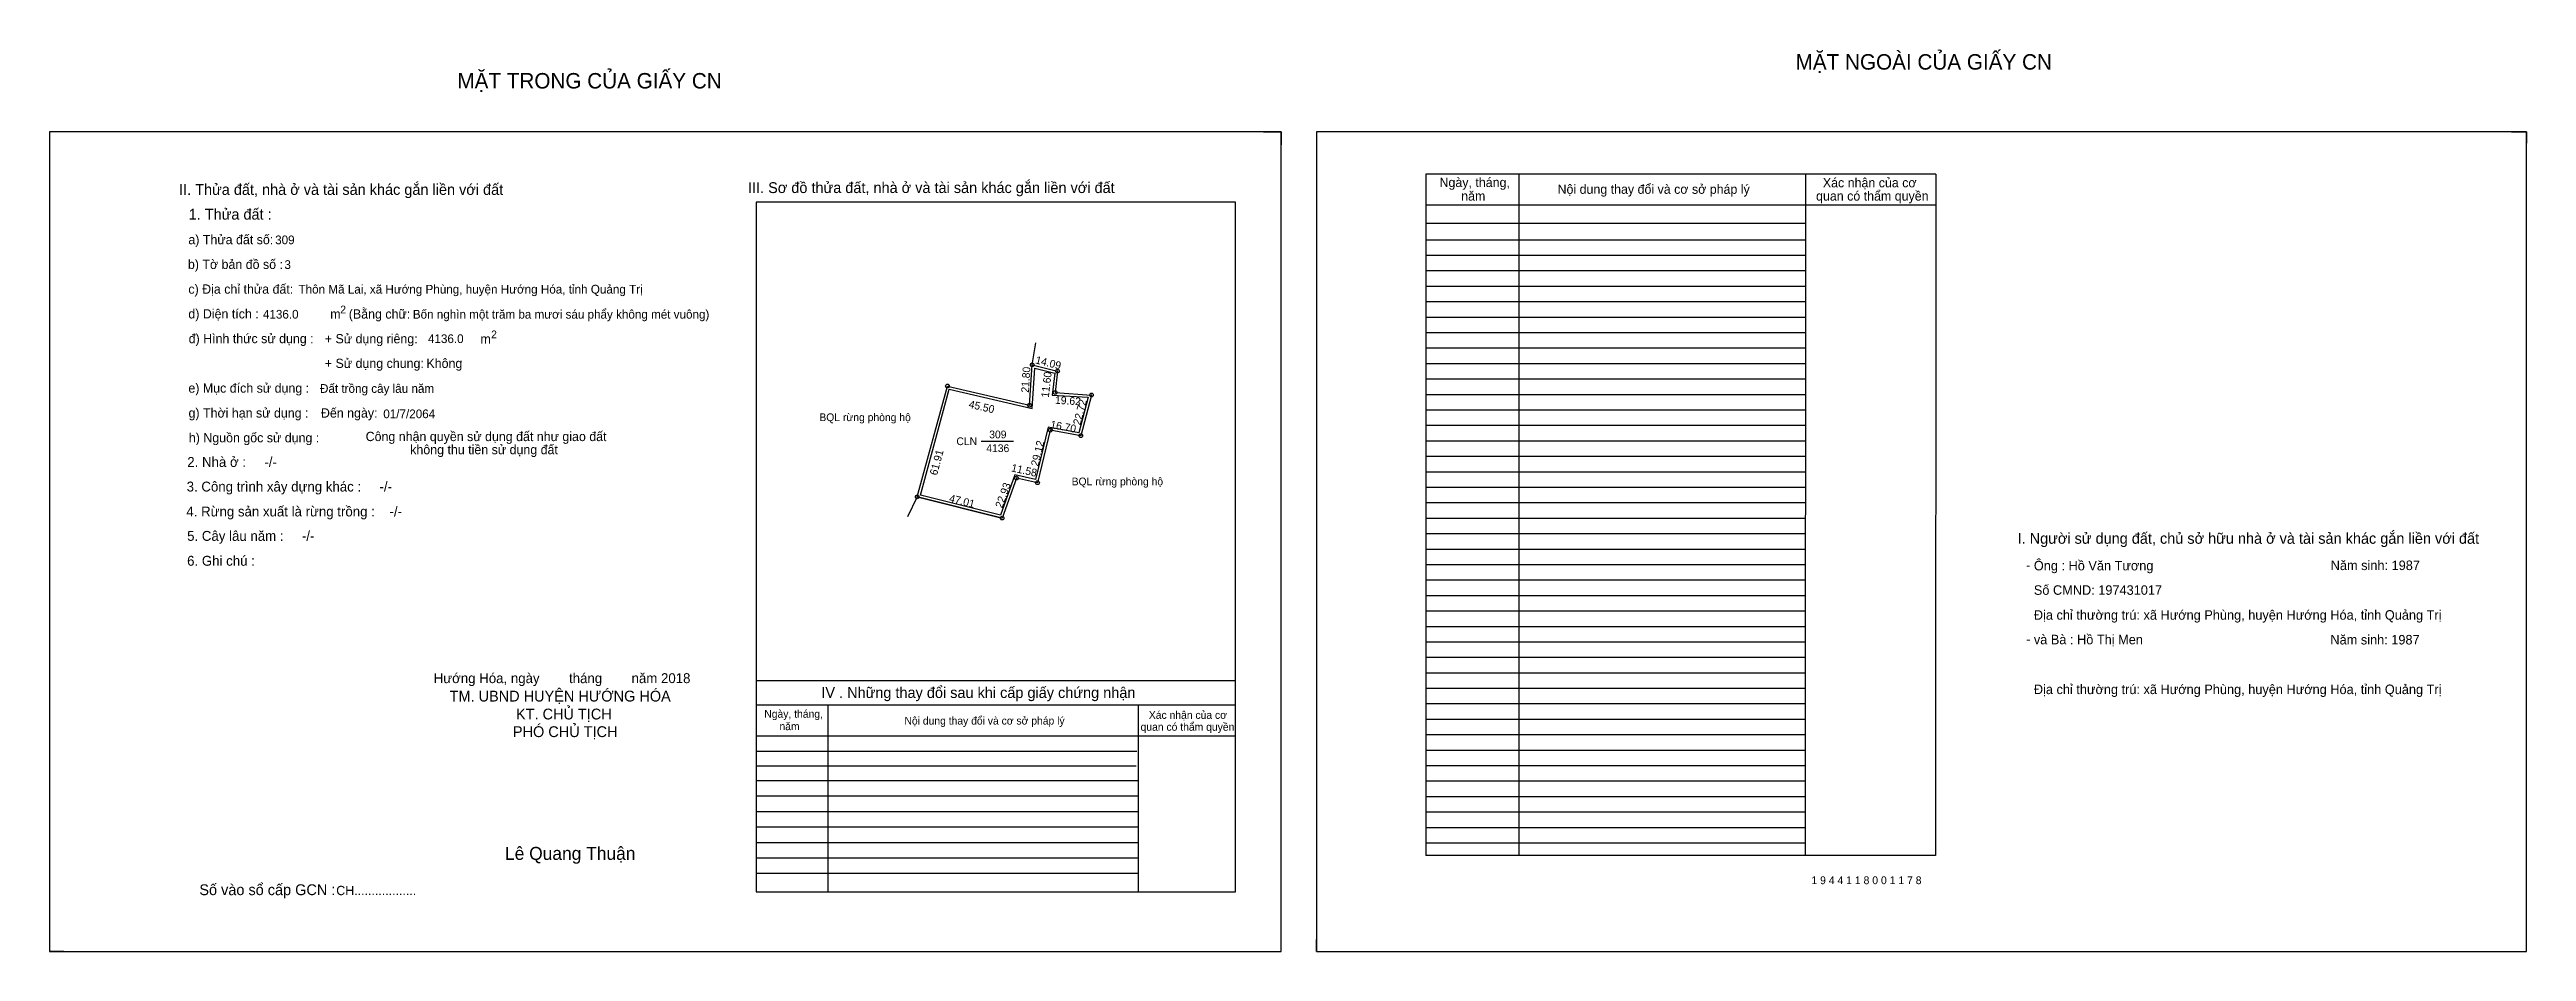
# Model space of a CAD drawing. Extents: x 533754 to 537265, y 1846158 to 1846770.
# Drawn here: x 535664 to 537265, y 1846187 to 1846770 of the extents above.
import ezdxf

# ---------------------------------------------------------------- set-up
doc = ezdxf.new("R2010")
doc.units = 0
for name, color, linetype in [('Default', 7, 'Continuous'), ('Level 10', 7, 'Continuous'), ('Level 11', 7, 'Continuous'), ('Level 13', 7, 'Continuous'), ('Level 27', 7, 'Continuous'), ('Level 49', 7, 'Continuous'), ('Level 55', 7, 'Continuous'), ('Level 6', 7, 'Continuous'), ('Level 60', 7, 'Continuous'), ('Level 7', 7, 'Continuous'), ('Level 8', 7, 'Continuous'), ('Level 9', 7, 'Continuous')]:
    doc.layers.add(name, color=color, linetype=linetype)

msp = doc.modelspace()

# ---------------------------------------------------------------- linework, layer by layer
at = {"layer": 'Level 10'}
for p, q in [((536448.6, 1846716.9), (536460, 1846716.9)), ((536460, 1846716.9), (536460, 1846708.5)), ((537255.4, 1846716.9), (537265, 1846716.9)), ((537265, 1846716.9), (537265, 1846709.5)), ((536224.8, 1846480.8), (536279.6, 1846467.1)), ((535663.8, 1846194.7), (535663.8, 1846186.9)), ((535673, 1846186.9), (535663.8, 1846186.9)), ((536482.8, 1846186.9), (536482.8, 1846194.7)), ((536482.8, 1846186.9), (536489.8, 1846186.9))]:
    msp.add_line(p, q, dxfattribs=at)
for points in [[(535663.8, 1846186.9), (536460, 1846186.9), (536460, 1846716.9), (535663.8, 1846716.9)], [(536482.8, 1846186.9), (537265, 1846186.9), (537265, 1846716.9), (536482.8, 1846716.9)], [(536224.8, 1846480.8), (536244.3, 1846552.5), (536297.4, 1846540.1), (536299.1, 1846566.2), (536315.5, 1846562.1), (536313.9, 1846548.3), (536337.4, 1846546.7), (536330.5, 1846520.4), (536310.8, 1846523.9), (536302.5, 1846490), (536288.9, 1846493), (536279.6, 1846467.1)], [(536226.9, 1846482), (536245.5, 1846550.5), (536299, 1846538), (536300.7, 1846564.1), (536313.7, 1846560.8), (536312.1, 1846546.7), (536335.3, 1846545.2), (536329.3, 1846522.3), (536309.5, 1846525.9), (536301.2, 1846492), (536287.8, 1846495), (536278.5, 1846469.1)]]:
    msp.add_lwpolyline(points, close=True, dxfattribs=at)
at = {"layer": 'Level 11'}
for centre in [(536244.3, 1846552.5), (536299.1, 1846566.2), (536315.5, 1846562.1), (536297.4, 1846540.1), (536313.9, 1846548.3), (536337.4, 1846546.7), (536310.8, 1846523.9), (536330.5, 1846520.4), (536288.9, 1846493), (536302.5, 1846490), (536224.8, 1846480.8), (536224.8, 1846480.8), (536279.6, 1846467.1)]:
    msp.add_circle(centre, 1.2, dxfattribs=at)
at = {"layer": 'Level 27'}
for p, q in [((536299.1, 1846566.2), (536301.5, 1846580.4)), ((536224.8, 1846480.8), (536218.5, 1846467.9))]:
    msp.add_line(p, q, dxfattribs=at)
at = {"layer": 'Level 7'}
for p, q in [((536798.8, 1846646.9), (536553.6, 1846646.9)), ((536798.8, 1846636.9), (536553.6, 1846636.9)), ((536798.8, 1846626.9), (536553.6, 1846626.9)), ((536798.8, 1846616.9), (536553.6, 1846616.9)), ((536798.8, 1846606.9), (536553.6, 1846606.9)), ((536798.8, 1846596.9), (536553.6, 1846596.9)), ((536798.8, 1846586.9), (536553.6, 1846586.9)), ((536798.8, 1846576.9), (536553.6, 1846576.9)), ((536798.8, 1846566.9), (536553.6, 1846566.9)), ((536798.8, 1846556.9), (536553.6, 1846556.9)), ((536798.8, 1846546.9), (536553.6, 1846546.9)), ((536798.8, 1846536.9), (536553.6, 1846536.9)), ((536798.8, 1846526.9), (536553.6, 1846526.9)), ((536798.8, 1846516.9), (536553.6, 1846516.9)), ((536798.8, 1846506.9), (536553.6, 1846506.9)), ((536798.8, 1846496.9), (536553.6, 1846496.9)), ((536798.8, 1846486.9), (536553.6, 1846486.9)), ((536798.8, 1846476.9), (536553.6, 1846476.9)), ((536798.8, 1846466.9), (536553.6, 1846466.9)), ((536798.8, 1846456.9), (536553.6, 1846456.9)), ((536798.8, 1846446.9), (536553.6, 1846446.9)), ((536798.8, 1846436.9), (536553.6, 1846436.9)), ((536798.8, 1846426.9), (536553.6, 1846426.9)), ((536798.8, 1846416.9), (536553.6, 1846416.9)), ((536798.8, 1846406.9), (536553.6, 1846406.9)), ((536798.8, 1846396.9), (536553.6, 1846396.9)), ((536798.8, 1846386.9), (536553.6, 1846386.9)), ((536798.8, 1846376.9), (536553.6, 1846376.9)), ((536798.8, 1846366.9), (536553.6, 1846366.9)), ((536798.8, 1846356.9), (536553.6, 1846356.9)), ((536798.8, 1846346.9), (536553.6, 1846346.9)), ((536798.8, 1846336.9), (536553.6, 1846336.9)), ((536366.8, 1846316.2), (536120.6, 1846316.2)), ((536798.8, 1846326.9), (536553.6, 1846326.9)), ((536798.8, 1846316.9), (536553.6, 1846316.9)), ((536366.3, 1846306.7), (536120.6, 1846306.7)), ((536367.6, 1846297.2), (536120.6, 1846297.2)), ((536798.8, 1846306.9), (536553.6, 1846306.9)), ((536798.8, 1846296.9), (536553.6, 1846296.9)), ((536367.6, 1846287.2), (536120.6, 1846287.2)), ((536798.8, 1846286.9), (536553.6, 1846286.9)), ((536367.6, 1846277.2), (536120.6, 1846277.2)), ((536367.6, 1846267.2), (536120.6, 1846267.2)), ((536798.8, 1846276.9), (536553.6, 1846276.9)), ((536798.8, 1846266.9), (536553.6, 1846266.9)), ((536367.6, 1846257.2), (536120.6, 1846257.2)), ((536798.8, 1846256.9), (536553.6, 1846256.9)), ((536367.6, 1846247.2), (536121.4, 1846247.2)), ((536367.6, 1846237.2), (536121.4, 1846237.2))]:
    msp.add_line(p, q, dxfattribs=at)
at = {"layer": 'Level 8'}
for p, q in [((536883.2, 1846689.4), (536553.6, 1846689.4)), ((536553.6, 1846689.4), (536553.6, 1846248.9)), ((536613.6, 1846689.4), (536613.6, 1846248.9)), ((536799, 1846689.2), (536798.8, 1846248.9)), ((536883.2, 1846689.4), (536883, 1846248.9)), ((536430.6, 1846671.5), (536120.6, 1846671.5)), ((536120.6, 1846671.5), (536120.6, 1846225.5)), ((536430.6, 1846225.5), (536430.6, 1846671.5)), ((536883.2, 1846669.4), (536553.6, 1846669.4)), ((536798.8, 1846657.6), (536553.6, 1846657.6)), ((536430.6, 1846361.9), (536120.6, 1846361.9)), ((536430.6, 1846346.2), (536120.6, 1846346.2)), ((536166.9, 1846346.2), (536166.9, 1846225.5)), ((536367.6, 1846346.2), (536367.6, 1846225.5)), ((536430.6, 1846326.2), (536120.6, 1846326.2)), ((536883, 1846248.9), (536553.6, 1846248.9)), ((536120.6, 1846225.5), (536430.6, 1846225.5))]:
    msp.add_line(p, q, dxfattribs=at)
at = {"layer": 'Level 9'}
msp.add_line((536266.2, 1846516.8), (536287.1, 1846516.8), dxfattribs=at)

# ---------------------------------------------------------------- texts
at = {"layer": 'Default'}
for s, p in [('e) Mục đích sử dụng :', (535753.6, 1846548.2)), ('g) Thời hạn sử dụng :', (535753.7, 1846532.1)), ('Đến ngày:', (535839.3, 1846532.1)), ('h) Nguồn gốc sử dụng :', (535753.9, 1846516.1)), ('Công nhận quyền sử dụng đất như giao đất', (535868.2, 1846516.9)), ('không thu tiền sử dụng đất', (535897, 1846508.4))]:
    msp.add_text(s, height=6, dxfattribs=at).set_placement(p)
at = {"layer": 'Level 13'}
for s, p in [('309', (536271.3, 1846518.7)), ('CLN', (536250.1, 1846514.3)), ('4136', (536269.4, 1846509.8))]:
    msp.add_text(s, height=5, dxfattribs=at).set_placement(p)
at = {"layer": 'Level 49'}
for s, rotation, p in [('14.09', 345.9145, (536300.8, 1846567.2)), ('21.80', 86.2908, (536296.9, 1846548.1)), ('11.60', 83.3652, (536309.8, 1846544.8)), ('45.50', 346.9044, (536257.7, 1846538.6)), ('19.62', 356.2306, (536313.7, 1846541.1)), ('22.72', 75.2847, (536330.2, 1846526.9)), ('16.70', 349.7535, (536310.5, 1846525.3)), ('61.91', 74.8301, (536237.5, 1846494.4)), ('29.12', 76.2548, (536303, 1846500.3)), ('22.93', 70.0873, (536279.7, 1846473.2)), ('11.58', 347.4282, (536285.2, 1846497.4)), ('47.01', 345.9904, (536245, 1846477.7))]:
    msp.add_text(s, height=5, rotation=rotation, dxfattribs=at).set_placement(p)
at = {"layer": 'Level 55'}
for s, height, p in [('11', 0.96, (536243.6, 1846552.5)), ('0', 0.264, (536244.2, 1846552.2)), ('0', 0.264, (536244.2, 1846552.2)), ('1', 0.96, (536298.9, 1846566.2)), ('0', 0.264, (536299, 1846565.9)), ('0', 0.264, (536299, 1846565.9)), ('0', 0.264, (536299, 1846565.9)), ('0', 0.264, (536299, 1846565.9)), ('2', 0.96, (536315.2, 1846562.1)), ('0', 0.264, (536315.5, 1846561.8)), ('0', 0.264, (536315.5, 1846561.8)), ('12', 0.96, (536296.8, 1846540.1)), ('0', 0.264, (536297.4, 1846539.8)), ('0', 0.264, (536297.4, 1846539.8)), ('3', 0.96, (536313.6, 1846548.3)), ('0', 0.264, (536313.8, 1846548)), ('0', 0.264, (536313.8, 1846548)), ('4', 0.96, (536337.1, 1846546.7)), ('0', 0.264, (536337.3, 1846546.5)), ('0', 0.264, (536337.3, 1846546.5)), ('6', 0.96, (536310.5, 1846523.9)), ('0', 0.264, (536310.7, 1846523.7)), ('0', 0.264, (536310.7, 1846523.7)), ('5', 0.96, (536330.2, 1846520.4)), ('0', 0.264, (536330.4, 1846520.1)), ('0', 0.264, (536330.4, 1846520.1)), ('8', 0.96, (536288.6, 1846493)), ('0', 0.264, (536288.8, 1846492.7)), ('0', 0.264, (536288.8, 1846492.7)), ('7', 0.96, (536302.2, 1846490)), ('0', 0.264, (536302.4, 1846489.7)), ('0', 0.264, (536302.4, 1846489.7)), ('10', 0.96, (536224.1, 1846480.8)), ('0', 0.264, (536224.7, 1846480.5)), ('0', 0.264, (536224.7, 1846480.5)), ('0', 0.264, (536224.7, 1846480.5)), ('0', 0.264, (536224.7, 1846480.5)), ('9', 0.96, (536279.2, 1846467.1)), ('0', 0.264, (536279.5, 1846466.9)), ('0', 0.264, (536279.5, 1846466.9))]:
    msp.add_text(s, height=height, dxfattribs=at).set_placement(p)
at = {"layer": 'Level 6'}
for s, height, p in [('309', 5.63, (535809.7, 1846644.2)), ('3', 5.63, (535815.7, 1846628.2)), ('Thôn Mã Lai, xã Hướng Phùng, huyện Hướng Hóa, tỉnh Quảng Trị', 5.64, (535824.8, 1846612.3)), ('4136.0', 5.63, (535801.8, 1846596.1)), ('Bốn nghìn một trăm ba mươi sáu phẩy không mét vuông)', 5.632, (535898.7, 1846596.1)), ('4136.0', 5.63, (535908.5, 1846580.3)), ('Đất trồng cây lâu năm', 5.64, (535838.7, 1846548.1)), ('01/7/2064', 5.64, (535879.6, 1846531.7)), ('Ông : Hồ Văn Tương', 6.16, (536946.6, 1846433.3)), ('Năm sinh: 1987', 6.16, (537138.5, 1846433.5)), ('Số CMND: 197431017', 6.16, (536946.6, 1846417.5)), ('Địa chỉ thường trú: xã Hướng Phùng, huyện Hướng Hóa, tỉnh Quảng Trị', 6.16, (536946.6, 1846401.4)), ('và Bà : Hồ Thị Men', 6.16, (536946.6, 1846385.5)), ('Năm sinh: 1987', 6.16, (537138.3, 1846385.4)), ('Địa chỉ thường trú: xã Hướng Phùng, huyện Hướng Hóa, tỉnh Quảng Trị', 6.16, (536946.6, 1846353.3)), ('1 9 4 4 1 1 8 0 0 1 1 7 8', 5.04, (536802.8, 1846230.4))]:
    msp.add_text(s, height=height, dxfattribs=at).set_placement(p)
at = {"layer": 'Level 60'}
for p in [(536161.5, 1846529.8), (536324.6, 1846488.3)]:
    msp.add_text('BQL rừng phòng hộ', height=5, dxfattribs=at).set_placement(p)
at = {"layer": 'Level 7'}
for s, height, p in [('MẶT NGOÀI CỦA GIẤY CN', 10, (536792.6, 1846757.1)), ('MẶT TRONG CỦA GIẤY CN', 10, (535927.5, 1846744.9)), ('II. Thửa đất, nhà ở và tài sản khác gắn liền với đất', 7, (535747.6, 1846676.1)), ('III. Sơ đồ thửa đất, nhà ở và tài sản khác gắn liền với đất', 7, (536115.4, 1846677.3)), ('Ngày, tháng,', 6, (536562.4, 1846681.2)), ('Nội dung thay đổi và cơ sở pháp lý', 6, (536638.7, 1846676.8)), ('Xác nhận của cơ', 6, (536810.2, 1846681)), ('1. Thửa đất :', 7, (535753.8, 1846660.1)), ('năm', 6, (536576.4, 1846672.4)), (' quan có thẩm quyền', 6, (536803.6, 1846672.4)), ('a) Thửa đất số:', 6, (535753.6, 1846644.2)), ('b) Tờ bản đồ số :', 6, (535753.3, 1846628.2)), ('c) Địa chỉ thửa đất:', 6, (535753.6, 1846612.2)), ('d) Diện tích :', 6, (535753.6, 1846596.2)), ('m', 6, (535845.3, 1846596.1)), ('2', 5, (535851.8, 1846599.5)), ('(Bằng chữ:', 6, (535857.3, 1846596.1)), ('đ) Hình thức sử dụng :', 6, (535753.8, 1846580.2)), ('+ Sử dụng riêng:', 6, (535841.8, 1846580.1)), ('m', 6, (535942.4, 1846580)), ('2', 5, (535949.3, 1846583.4)), ('+ Sử dụng chung:', 6, (535841.8, 1846564.2)), ('Không', 6, (535907.5, 1846564.2)), ('2. Nhà ở :     -/-', 6.4, (535752.9, 1846500.2)), ('3. Công trình xây dựng khác :     -/-', 6.4, (535752.5, 1846484.3)), ('4. Rừng sản xuất là rừng trồng :    -/-', 6.4, (535752.3, 1846468.2)), ('5. Cây lâu năm :     -/-', 6.4, (535752.8, 1846452.4)), ('I. Người sử dụng đất, chủ sở hữu nhà ở và tài sản khác gắn liền với đất', 7, (536936.1, 1846450.5)), ('6. Ghi chú :', 6.4, (535752.8, 1846436.3)), ('-', 6.4, (536941.5, 1846433.5)), ('-', 6.4, (536941.6, 1846385.7)), ('Hướng Hóa, ngày        tháng        năm 2018', 6.4, (535912.2, 1846360.4)), ('TM. UBND HUYỆN HƯỚNG HÓA', 7, (535922.5, 1846348.5)), ('KT. CHỦ TỊCH', 7, (535965.4, 1846336.9)), ('IV . Những thay đổi sau khi cấp giấy chứng nhận', 7, (536162.8, 1846350.8)), ('PHÓ CHỦ TỊCH', 7, (535963.4, 1846325.5)), ('Ngày, tháng,', 5, (536125.9, 1846338)), ('năm', 5, (536135.7, 1846330)), ('Nội dung thay đổi và cơ sở pháp lý', 5, (536216.5, 1846333.6)), (' quan có thẩm quyền', 5, (536367.3, 1846329.6)), ('Xác nhận của cơ', 5, (536374.5, 1846337.3)), ('Lê Quang Thuận', 8.4, (535958.3, 1846246.1)), ('Số vào sổ cấp GCN :', 7, (535760.7, 1846223.3)), ('CH..................', 6, (535849.2, 1846223.3))]:
    msp.add_text(s, height=height, dxfattribs=at).set_placement(p)

doc.saveas('drawing.dxf')
